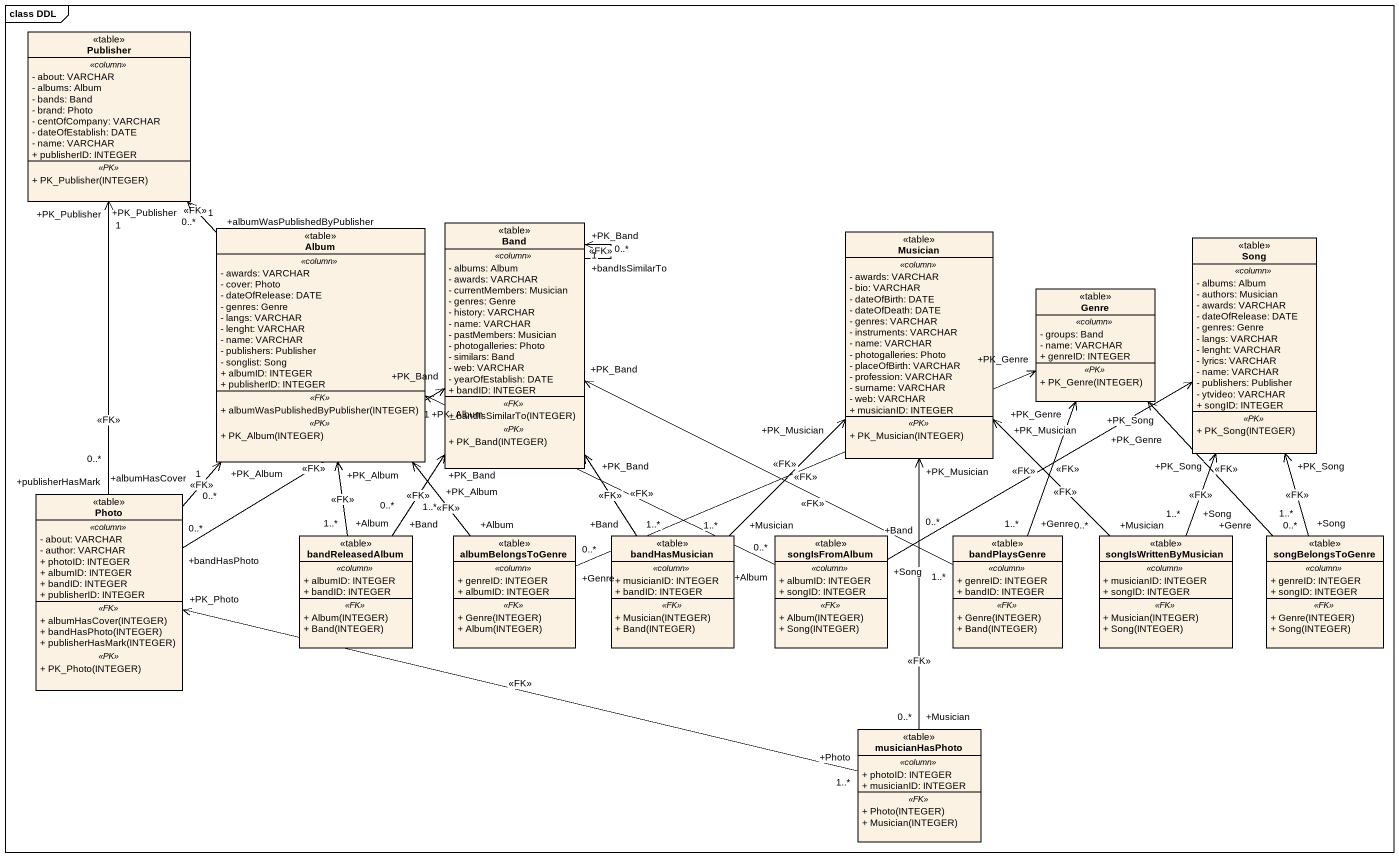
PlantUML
@startuml
mainframe class DDL
hide circle
hide empty members
skinparam classAttributeIconSize 0
class Publisher <<table>> {
  .. <<column>> ..
  - about: VARCHAR
  - albums: Album
  - bands: Band
  - brand: Photo
  - centOfCompany: VARCHAR
  - dateOfEstablish: DATE
  - name: VARCHAR
  + publisherID: INTEGER
  .. <<PK>> ..
  + PK_Publisher(INTEGER)
}
class Album <<table>> {
  .. <<column>> ..
  - awards: VARCHAR
  - cover: Photo
  - dateOfRelease: DATE
  - genres: Genre
  - langs: VARCHAR
  - lenght: VARCHAR
  - name: VARCHAR
  - publishers: Publisher
  - songlist: Song
  + albumID: INTEGER
  + publisherID: INTEGER
  .. <<FK>> ..
  + albumWasPublishedByPublisher(INTEGER)
  .. <<PK>> ..
  + PK_Album(INTEGER)
}
class Band <<table>> {
  .. <<column>> ..
  - albums: Album
  - awards: VARCHAR
  - currentMembers: Musician
  - genres: Genre
  - history: VARCHAR
  - name: VARCHAR
  - pastMembers: Musician
  - photogalleries: Photo
  - similars: Band
  - web: VARCHAR
  - yearOfEstablish: DATE
  + bandID: INTEGER
  .. <<FK>> ..
  + bandIsSimilarTo(INTEGER)
  .. <<PK>> ..
  + PK_Band(INTEGER)
}
class Musician <<table>> {
  .. <<column>> ..
  - awards: VARCHAR
  - bio: VARCHAR
  - dateOfBirth: DATE
  - dateOfDeath: DATE
  - genres: VARCHAR
  - instruments: VARCHAR
  - name: VARCHAR
  - photogalleries: Photo
  - placeOfBirth: VARCHAR
  - profession: VARCHAR
  - surname: VARCHAR
  - web: VARCHAR
  + musicianID: INTEGER
  .. <<PK>> ..
  + PK_Musician(INTEGER)
}
class Song <<table>> {
  .. <<column>> ..
  - albums: Album
  - authors: Musician
  - awards: VARCHAR
  - dateOfRelease: DATE
  - genres: Genre
  - langs: VARCHAR
  - lenght: VARCHAR
  - lyrics: VARCHAR
  - name: VARCHAR
  - publishers: Publisher
  - ytvideo: VARCHAR
  + songID: INTEGER
  .. <<PK>> ..
  + PK_Song(INTEGER)
}
class Genre <<table>> {
  .. <<column>> ..
  - groups: Band
  - name: VARCHAR
  + genreID: INTEGER
  .. <<PK>> ..
  + PK_Genre(INTEGER)
}
class Photo <<table>> {
  .. <<column>> ..
  - about: VARCHAR
  - author: VARCHAR
  + photoID: INTEGER
  + albumID: INTEGER
  + bandID: INTEGER
  + publisherID: INTEGER
  .. <<FK>> ..
  + albumHasCover(INTEGER)
  + bandHasPhoto(INTEGER)
  + publisherHasMark(INTEGER)
  .. <<PK>> ..
  + PK_Photo(INTEGER)
}
class bandReleasedAlbum <<table>> {
  .. <<column>> ..
  + albumID: INTEGER
  + bandID: INTEGER
  .. <<FK>> ..
  + Album(INTEGER)
  + Band(INTEGER)
}
class albumBelongsToGenre <<table>> {
  .. <<column>> ..
  + genreID: INTEGER
  + albumID: INTEGER
  .. <<FK>> ..
  + Genre(INTEGER)
  + Album(INTEGER)
}
class bandHasMusician <<table>> {
  .. <<column>> ..
  + musicianID: INTEGER
  + bandID: INTEGER
  .. <<FK>> ..
  + Musician(INTEGER)
  + Band(INTEGER)
}
class songIsFromAlbum <<table>> {
  .. <<column>> ..
  + albumID: INTEGER
  + songID: INTEGER
  .. <<FK>> ..
  + Album(INTEGER)
  + Song(INTEGER)
}
class bandPlaysGenre <<table>> {
  .. <<column>> ..
  + genreID: INTEGER
  + bandID: INTEGER
  .. <<FK>> ..
  + Genre(INTEGER)
  + Band(INTEGER)
}
class songIsWrittenByMusician <<table>> {
  .. <<column>> ..
  + musicianID: INTEGER
  + songID: INTEGER
  .. <<FK>> ..
  + Musician(INTEGER)
  + Song(INTEGER)
}
class songBelongsToGenre <<table>> {
  .. <<column>> ..
  + genreID: INTEGER
  + songID: INTEGER
  .. <<FK>> ..
  + Genre(INTEGER)
  + Song(INTEGER)
}
class musicianHasPhoto <<table>> {
  .. <<column>> ..
  + photoID: INTEGER
  + musicianID: INTEGER
  .. <<FK>> ..
  + Photo(INTEGER)
  + Musician(INTEGER)
}
Album "+albumWasPublishedByPublisher\n0..*" -up-> "+PK_Publisher\n1" Publisher : <<FK>>
Band "+bandIsSimilarTo\n0..*" --> "+PK_Band\n1" Band : <<FK>>
Photo "+publisherHasMark\n0..*" -up-> "+PK_Publisher\n1" Publisher : <<FK>>
Photo "+albumHasCover\n0..*" -up-> "+PK_Album\n1" Album : <<FK>>
Photo "+bandHasPhoto\n0..*" -up-> "+PK_Band\n1" Band : <<FK>>
bandReleasedAlbum "+Album\n1..*" -up-> "+PK_Album" Album : <<FK>>
bandReleasedAlbum "+Band\n0..*" -up-> "+PK_Band" Band : <<FK>>
albumBelongsToGenre "+Album\n1..*" -up-> "+PK_Album" Album : <<FK>>
albumBelongsToGenre "+Genre\n0..*" -right-> "+PK_Genre" Genre : <<FK>>
bandHasMusician "+Band\n1..*" -up-> "+PK_Band" Band : <<FK>>
bandHasMusician "+Musician\n1..*" -up-> "+PK_Musician" Musician : <<FK>>
songIsFromAlbum "+Album\n0..*" -left-> "+PK_Album" Album : <<FK>>
songIsFromAlbum "+Song\n0..*" -right-> "+PK_Song" Song : <<FK>>
bandPlaysGenre "+Band\n1..*" -left-> "+PK_Band" Band : <<FK>>
bandPlaysGenre "+Genre\n1..*" -up-> "+PK_Genre" Genre : <<FK>>
songIsWrittenByMusician "+Musician\n0..*" -up-> "+PK_Musician" Musician : <<FK>>
songIsWrittenByMusician "+Song\n1..*" -up-> "+PK_Song" Song : <<FK>>
songBelongsToGenre "+Song\n1..*" -up-> "+PK_Song" Song : <<FK>>
songBelongsToGenre "+Genre\n0..*" -up-> "+PK_Genre" Genre : <<FK>>
musicianHasPhoto "+Musician\n0..*" -up-> "+PK_Musician" Musician : <<FK>>
musicianHasPhoto "+Photo\n1..*" -left-> "+PK_Photo" Photo : <<FK>>
@enduml
